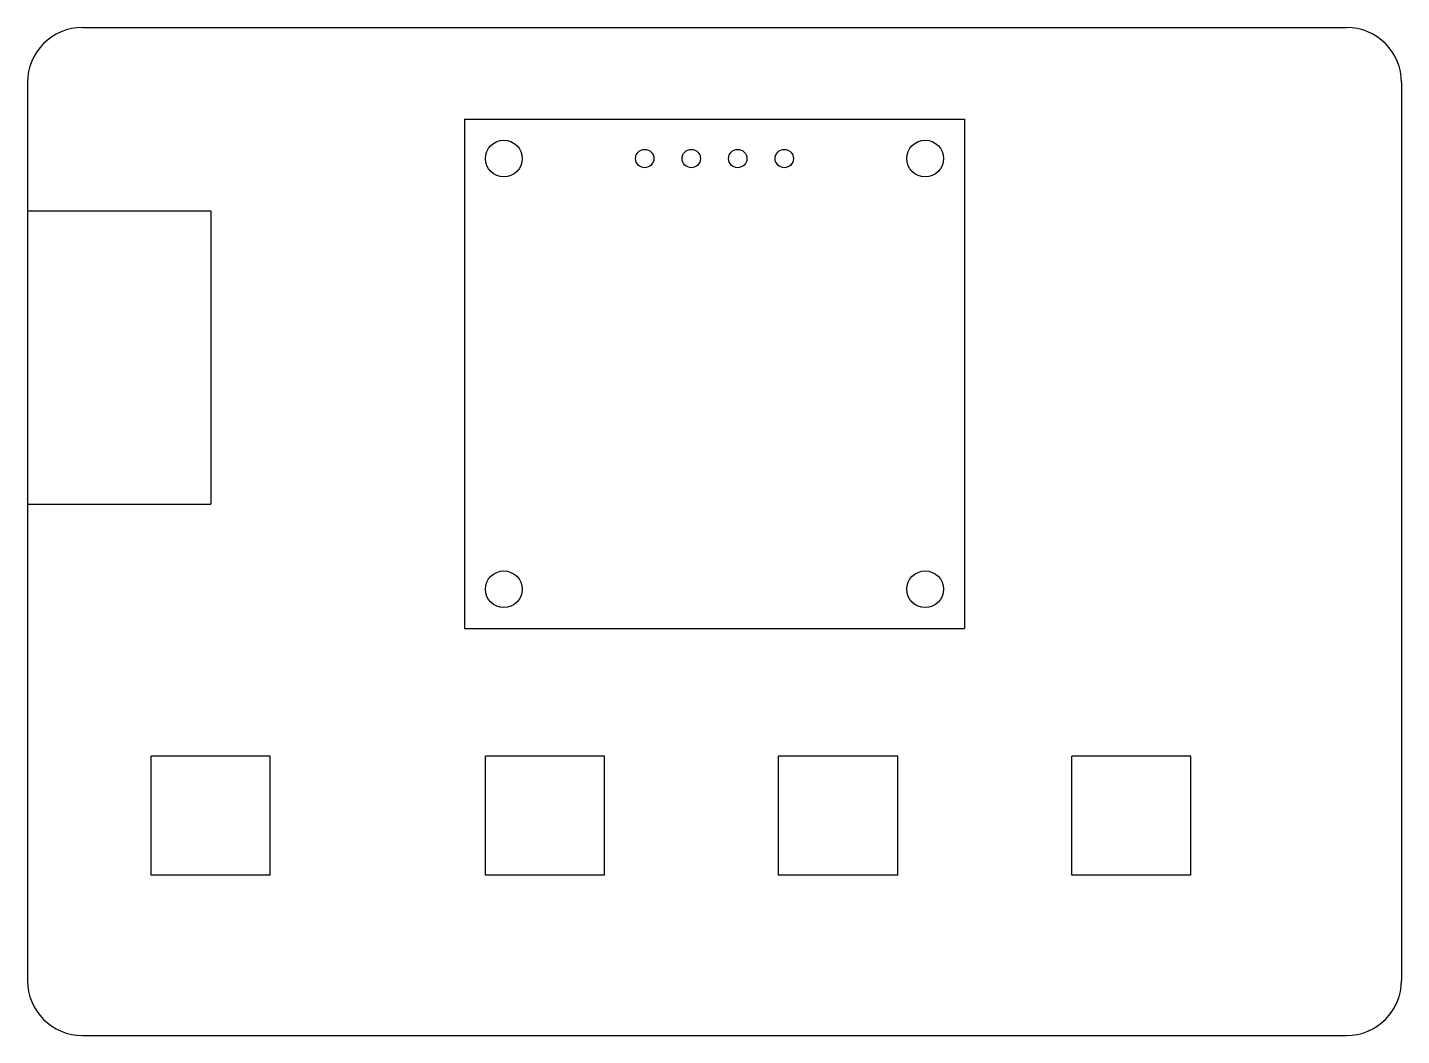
# Model space of a CAD drawing. Extents: x -37.5 to 37.5, y -27.5 to 27.5.
import ezdxf

# ---------------------------------------------------------------- set-up
doc = ezdxf.new("R2010")
doc.units = 0
doc.layers.add('MODELSKETCH_VISIBLE', color=7, linetype='CONTINUOUS')

msp = doc.modelspace()

# ---------------------------------------------------------------- linework, layer by layer
at = {"layer": 'MODELSKETCH_VISIBLE'}
for p, q in [((-34.5, 27.5), (34.5, 27.5)), ((-37.5, 24.5), (-37.5, -24.5)), ((37.5, 24.5), (37.5, -24.5)), ((-13.65, 22.5), (13.65, 22.5)), ((-13.65, 22.5), (-13.65, -5.3)), ((13.65, 22.5), (13.65, -5.3)), ((-37.5, 17.5), (-27.5, 17.5)), ((-27.5, 17.5), (-27.5, 1.5)), ((-37.5, 1.5), (-27.5, 1.5)), ((-13.65, -5.3), (13.65, -5.3)), ((-24.25, -12.25), (-30.75, -12.25)), ((-30.75, -18.75), (-30.75, -12.25)), ((-24.25, -18.75), (-24.25, -12.25)), ((-6, -12.25), (-12.5, -12.25)), ((-12.5, -18.75), (-12.5, -12.25)), ((-6, -18.75), (-6, -12.25)), ((10, -12.25), (3.5, -12.25)), ((3.5, -18.75), (3.5, -12.25)), ((10, -18.75), (10, -12.25)), ((19.5, -18.75), (19.5, -12.25)), ((26, -12.25), (19.5, -12.25)), ((26, -18.75), (26, -12.25)), ((-24.25, -18.75), (-30.75, -18.75)), ((-6, -18.75), (-12.5, -18.75)), ((10, -18.75), (3.5, -18.75)), ((26, -18.75), (19.5, -18.75)), ((-34.5, -27.5), (34.5, -27.5))]:
    msp.add_line(p, q, dxfattribs=at)
for centre, radius in [((-11.5, 20.35), 1), ((11.5, 20.35), 1), ((-3.81, 20.35), 0.5), ((-1.27, 20.35), 0.5), ((1.27, 20.35), 0.5), ((3.81, 20.35), 0.5), ((-11.5, -3.15), 1), ((11.5, -3.15), 1)]:
    msp.add_circle(centre, radius, dxfattribs=at)
for centre, start, end in [((-34.5, 24.5), 90, 180), ((34.5, 24.5), 0, 90), ((-34.5, -24.5), 180, 270), ((34.5, -24.5), 270, 0)]:
    msp.add_arc(centre, 3, start, end, dxfattribs=at)

doc.saveas('drawing.dxf')
